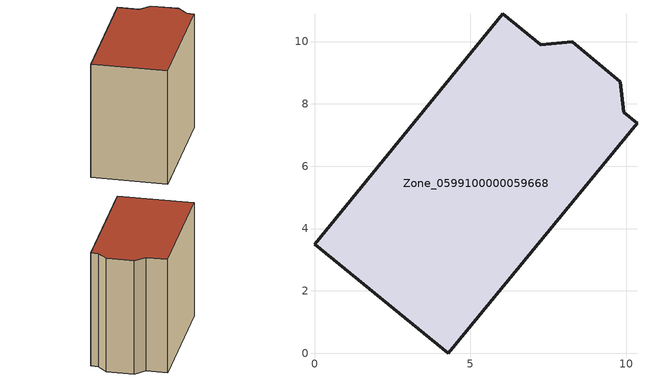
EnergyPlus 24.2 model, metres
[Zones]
Zone_0599100000059668
 floor ground (C_G): 0,3.5 6.05,10.89 7.27,9.89 8.27,9.99 9.81,8.71 9.93,7.73 10.35,7.38 4.3,0 z0
 wall outside (C_F): 4.3,0 10.35,7.38 9.93,7.73 9.81,8.71 8.27,9.99 7.27,9.89 6.05,10.89 0,3.5 4.3,0 z0:8.86
 roof outside (C_R): 9.81,8.71 8.27,9.99 7.27,9.89 6.05,10.89 0,3.5 4.3,0 10.35,7.38 9.93,7.73 z8.86
[BUILDING]
Pand.0599100000059668: North Axis=0; Terrain=City; Loads Convergence Tolerance Value=0.04; Temperature Convergence Tolerance Value=0.4; Solar Distribution=FullExterior; Maximum Number of Warmup Days=25; Minimum Number of Warmup Days=1
[Site:Location]
Rotterdam.The.Hague.AP_ZH_NLD Design_Conditions: Latitude=51.96; Longitude=4.45; Time Zone=1; Elevation=-4.5
[SITE:GROUNDTEMPERATURE:BUILDINGSURFACE]
18, 18, 18, 18, 18, 18, 18, 18, 18, 18, 18, 18
[MATERIAL] Thermal Absorptance=0.9; Solar Absorptance=0.7; Visible Absorptance=0.7
Name | Roughness | Thickness | Conductivity | Density | Specific Heat
G.TI.1946 | MediumSmooth | 0.15 | 1 | 540 | 1210
F.TI.1946 | Rough | 0.3 | 0.857143 | 1920 | 840
R.TI.1946 | MediumRough | 0.2 | 0.1 | 1500 | 1000
[CONSTRUCTION]
C_G: G.TI.1946
C_F: F.TI.1946
C_R: R.TI.1946
[ZONE]
Zone_0599100000059668: Type=1; Multiplier=1; Ceiling Height=Autocalculate; Volume=Autocalculate; Floor Area=autocalculate; Part of Total Floor Area=Yes
[ZONEINFILTRATION:DESIGNFLOWRATE]
Infil_Zone_0599100000059668: Zone or ZoneList or Space or SpaceList=Zone_0599100000059668; Schedule=AlwaysOn; Design Flow Rate Calculation Method=Flow/Area; Flow Rate per Floor Area=0.003; Constant Term Coefficient=1; Temperature Term Coefficient=0; Velocity Term Coefficient=0; Velocity Squared Term Coefficient=0
[HVACTEMPLATE:ZONE:IDEALLOADSAIRSYSTEM]
Zone_0599100000059668: Maximum Heating Supply Air Temperature=50; Minimum Cooling Supply Air Temperature=13; Maximum Heating Supply Air Humidity Ratio=0.0156; Minimum Cooling Supply Air Humidity Ratio=0.0077; Heating Limit=NoLimit; Cooling Limit=NoLimit; Dehumidification Control Type=ConstantSensibleHeatRatio; Cooling Sensible Heat Ratio=0.7; Dehumidification Setpoint=60; Humidification Control Type=None; Humidification Setpoint=30; Outdoor Air Method=None; Outdoor Air Flow Rate per Person=0.00944; Outdoor Air Flow Rate per Zone Floor Area=0; Outdoor Air Flow Rate per Zone=0; Demand Controlled Ventilation Type=None; Outdoor Air Economizer Type=NoEconomizer; Heat Recovery Type=None; Sensible Heat Recovery Effectiveness=0.7; Latent Heat Recovery Effectiveness=0.65
[ZONECONTROL:THERMOSTAT]
ThermostatControl_Zone_0599100000059668: Zone or ZoneList=Zone_0599100000059668; Control Type Schedule=DualSetpointControlType; Control 1=Thermostat_Zone_0599100000059668; Temperature Difference Between Cutout And Setpoint=0
[THERMOSTATSETPOINT:DUALSETPOINT]
Thermostat_Zone_0599100000059668: Heating Setpoint Temperature Schedule=HeatingSetpoint_Zone_0599100000059668; Cooling Setpoint Temperature Schedule=CoolingSetpoint_Zone_0599100000059668
[SCHEDULE:COMPACT]
HeatingSetpoint_Zone_0599100000059668: Through: 12/31, For: AllDays, Until: 24:00, 21
CoolingSetpoint_Zone_0599100000059668: Through: 12/31, For: AllDays, Until: 24:00, 24
DualSetpointControlType: Through: 12/31, For: AllDays, Until: 24:00, 4
AlwaysOn: Through: 12/31, For: AllDays, Until: 24:00, 1
